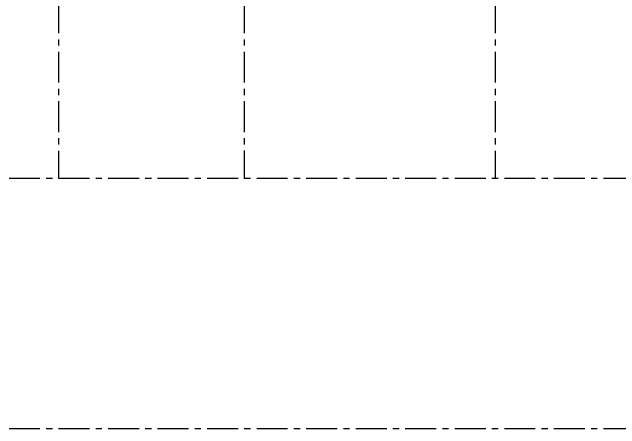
# Model space of a CAD drawing. Header units: millimetres. Extents: x 401562 to 564367, y -269451 to 12039.
# Drawn here: x 466893 to 486523, y -133583 to -120105 of the extents above; entities that cross this region are included whole.
import ezdxf

# ---------------------------------------------------------------- set-up
doc = ezdxf.new("R2010")
doc.units = ezdxf.units.MM
doc.header["$MEASUREMENT"] = 0
doc.linetypes.add('CENTER', pattern=[2, 1.25, -0.25, 0.25, -0.25])
doc.layers.add('GRID', color=9, linetype='Continuous')

msp = doc.modelspace()

# ---------------------------------------------------------------- linework, layer by layer
at = {"layer": 'GRID', "linetype": 'CENTER', "ltscale": 800}
for p, q in [((468392.7, -97385.4), (468392.4, -125482.9)), ((474392.7, -97385.3), (474392.4, -125482.9)), ((482492, -97385.4), (482491.7, -125482.9)), ((520591.9, -125482.9), (451392.5, -125482.9)), ((520591.9, -133582.9), (451392.5, -133582.9))]:
    msp.add_line(p, q, dxfattribs=at)

doc.saveas('drawing.dxf')
